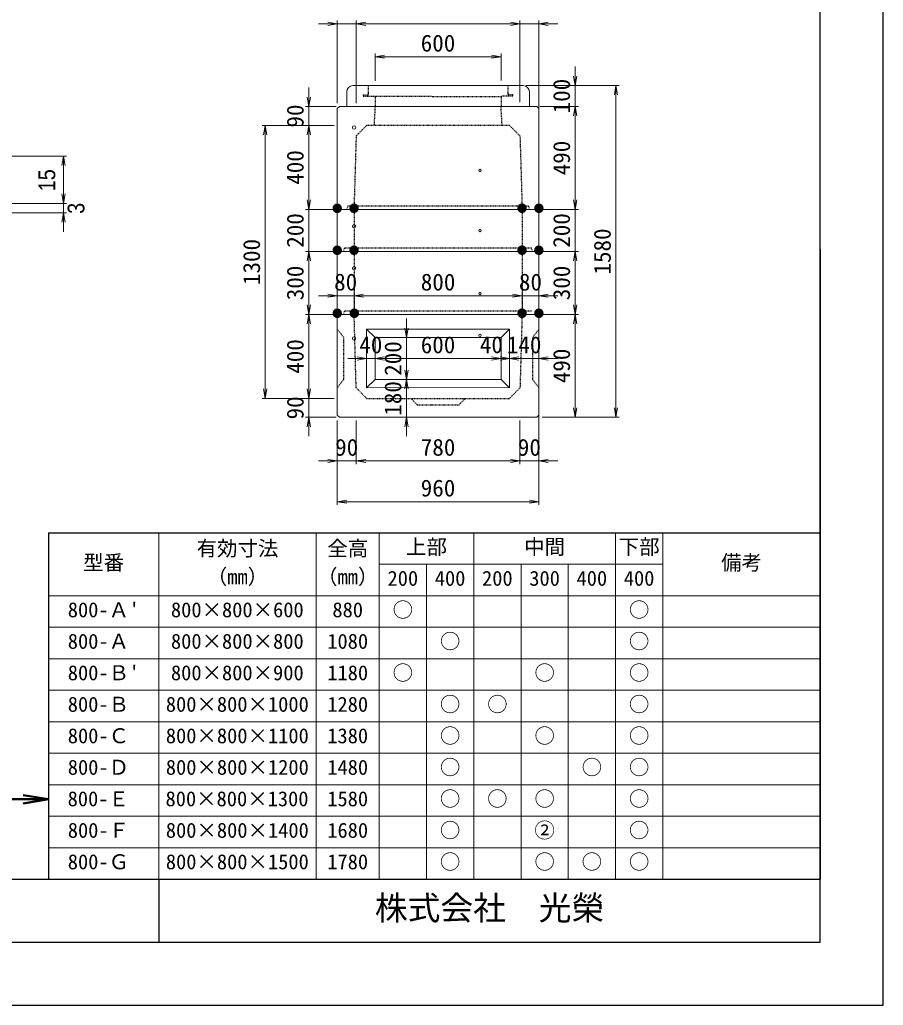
# Model space of a CAD drawing. Units: millimetres, scale not verified. Extents: x -210 to 210, y -148 to 148.
# Drawn here: x 72.9 to 210, y -148.5 to 7.9 of the extents above; entities that cross this region are included whole.
import ezdxf
from ezdxf.enums import TextEntityAlignment as Align

# ---------------------------------------------------------------- set-up
doc = ezdxf.new("R2010")
doc.units = ezdxf.units.MM
doc.linetypes.add('USER2', pattern=[4.7625, 3.175, -1.5875])
doc.layers.add('0-0', color=7, linetype='Continuous')
for name, color, linetype, lineweight in [('0-1_0', 9, 'Continuous', 25), ('0-2_dims', 2, 'Continuous', 13), ('0-3_pen1実線', 4, 'Continuous', 13), ('0-4_pen2実線', 3, 'Continuous', 13), ('0-5_pen3実線', 7, 'Continuous', 18), ('0-6_pen4実線', 6, 'Continuous', 25), ('0-8_pen2破線', 3, 'USER2', 25), ('0-B_draw', 7, 'Continuous', 13)]:
    doc.layers.add(name, color=color, linetype=linetype, lineweight=lineweight)
doc.styles.add('ＭＳ ゴシック', font='')
doc.styles.add('ＭＳ Ｐゴシック', font='')
doc.styles.get('ＭＳ ゴシック').set_extended_font_data('MS Gothic')
doc.styles.get('ＭＳ Ｐゴシック').set_extended_font_data('MS PGothic')

# ---------------------------------------------------------------- blocks, each defined once
blk = doc.blocks.new('部分図 1')
at = {"layer": '0-1_0'}
blk.add_lwpolyline([(0, 0), (12600, 0), (12600, 8910), (0, 8910)], close=True, dxfattribs=at)
at = {"layer": '0-2_dims', "lineweight": 18}
for p, q in [((10000, 4674), (9910, 4674)), ((10000, 4295.8), (10000, 4689)), ((10000, 4674), (10090.4, 4674)), ((10090.4, 4295.8), (10090.4, 4689)), ((10090.4, 4295.8), (10090.4, 4689)), ((10090.4, 4674), (10180.4, 4674)), ((10090.4, 4674), (10870, 4674)), ((10870, 4674), (10780, 4674)), ((10870, 4300), (10870, 4689)), ((10870, 4300), (10870, 4689)), ((10870, 4674), (10960, 4674)), ((10960, 4242), (10960, 4689)), ((10960, 4674), (11050, 4674)), ((10180, 4402.1), (10180, 4532)), ((10180, 4517), (10780, 4517)), ((10780, 4404.52), (10780, 4532)), ((11133, 4380), (11133, 4470)), ((9864.56, 4280), (9864.56, 4370)), ((10900, 4380), (11148, 4380)), ((10915, 4380), (11342, 4380)), ((11133, 4380), (11133, 4280)), ((11327, 4380), (11327, 2800)), ((9995, 4280), (9849.56, 4280)), ((9864.56, 4280), (9864.56, 4190)), ((10965, 4280), (11148, 4280)), ((10965, 4280), (11148, 4280)), ((11133, 4280), (11133, 4190)), ((11133, 4280), (11133, 3790)), ((9970, 4190), (9642, 4190)), ((9657, 4190), (9657, 2890)), ((9985, 4190), (9849.56, 4190)), ((9985, 4190), (9849.56, 4190)), ((9864.56, 4190), (9864.56, 4100)), ((9864.56, 4190), (9864.56, 3790)), ((9864.56, 3790), (9864.56, 3880)), ((11133, 3790), (11133, 3880)), ((9985, 3790), (9849.56, 3790)), ((9985, 3790), (9849.56, 3790)), ((9864.56, 3790), (9864.56, 3590)), ((10975, 3790), (11148, 3790)), ((10975, 3790), (11148, 3790)), ((11133, 3790), (11133, 3590)), ((9985, 3590), (9849.56, 3590)), ((9985, 3590), (9849.56, 3590)), ((9864.56, 3590), (9864.56, 3500)), ((9864.56, 3590), (9864.56, 3290)), ((10975, 3590), (11148, 3590)), ((10975, 3590), (11148, 3590)), ((11133, 3590), (11133, 3500)), ((11133, 3590), (11133, 3290)), ((10000.07, 3290.1), (10000.07, 3394.1)), ((10080.48, 3305.2), (10080.48, 3394.1)), ((10080.48, 3305.2), (10080.48, 3394.1)), ((10880.07, 3305.2), (10880.07, 3394.1)), ((10880.07, 3305.2), (10880.07, 3394.1)), ((10960.07, 3290.2), (10960.07, 3394.1)), ((10000.07, 3379.1), (9910.07, 3379.1)), ((10000.07, 3379.1), (10080.48, 3379.1)), ((10080.48, 3379.1), (10170.48, 3379.1)), ((10080.48, 3379.1), (10880.07, 3379.1)), ((10880.07, 3379.1), (10790.07, 3379.1)), ((10880.07, 3379.1), (10960.07, 3379.1)), ((10960.07, 3379.1), (11050.07, 3379.1)), ((9985, 3290), (9849.56, 3290)), ((9985, 3290), (9849.56, 3290)), ((9864.56, 3290), (9864.56, 2890)), ((10975, 3290), (11148, 3290)), ((10975, 3290), (11148, 3290)), ((11133, 3290), (11133, 2800)), ((10330.07, 3180.2), (10330.07, 3270.2)), ((10330.07, 3180.2), (10345.07, 3180.2)), ((10330.07, 2980.2), (10330.07, 3180.2)), ((10140.07, 3080.2), (10050.07, 3080.2)), ((10140.07, 3080.2), (10140.07, 3065.2)), ((10140.07, 3080.2), (10180.07, 3080.2)), ((10180.07, 3080.2), (10180.07, 3065.2)), ((10180.07, 3080.2), (10270.07, 3080.2)), ((10180.07, 3080.2), (10180.07, 3065.2)), ((10180.07, 3080.2), (10780.07, 3080.2)), ((10330.07, 2980.2), (10330.07, 3070.2)), ((10780.07, 3080.2), (10690.07, 3080.2)), ((10820.07, 3080.2), (10730.07, 3080.2)), ((10780.07, 3080.2), (10780.07, 3065.2)), ((10780.07, 3080.2), (10780.07, 3065.2)), ((10780.07, 3080.2), (10820.07, 3080.2)), ((10820.07, 3080.2), (10820.07, 3065.2)), ((10820.07, 3080.2), (10910.07, 3080.2)), ((10820.07, 3080.2), (10820.07, 3065.2)), ((10820.07, 3080.2), (10960.07, 3080.2)), ((10960.07, 3080.2), (10960.07, 3065.2)), ((10960.07, 3080.2), (11050.07, 3080.2)), ((9864.56, 2890), (9864.56, 2980)), ((10330.07, 2980.2), (10345.07, 2980.2)), ((10330.07, 2800.2), (10330.07, 2980.2)), ((10330.07, 2980.2), (10345.07, 2980.2)), ((10330.07, 2980.2), (10330.07, 2890.2)), ((9970, 2890), (9642, 2890)), ((9985, 2890), (9849.56, 2890)), ((9985, 2890), (9849.56, 2890)), ((9864.56, 2890), (9864.56, 2800)), ((10960.07, 2818.2), (10960.07, 2577.2)), ((9995, 2800), (9849.56, 2800)), ((9864.56, 2800), (9864.56, 2710)), ((10000.07, 2784.7), (10000.07, 2577.2)), ((10090.47, 2784.7), (10090.47, 2577.2)), ((10090.47, 2784.7), (10090.47, 2577.2)), ((10280.07, 2800.2), (10345.07, 2800.2)), ((10330.07, 2800.2), (10330.07, 2710.2)), ((10870.07, 2784.7), (10870.07, 2577.2)), ((10870.07, 2784.7), (10870.07, 2577.2)), ((10975, 2800), (11148, 2800)), ((10990, 2800), (11342, 2800)), ((10960.07, 2732.2), (10960.07, 2383.2)), ((10000.07, 2717.82), (10000.07, 2383.2)), ((10000.07, 2592.2), (9910.07, 2592.2)), ((10000.07, 2592.2), (10090.47, 2592.2)), ((10090.47, 2592.2), (10180.47, 2592.2)), ((10090.47, 2592.2), (10870.07, 2592.2)), ((10870.07, 2592.2), (10780.07, 2592.2)), ((10870.07, 2592.2), (10960.07, 2592.2)), ((10960.07, 2592.2), (11050.07, 2592.2)), ((10000.07, 2398.2), (10960.07, 2398.2))]:
    blk.add_line(p, q, dxfattribs=at)
at = {"layer": '0-2_dims'}
for p, q in [((8336.08, 4043.69), (8711.18, 4043.69)), ((8696.18, 4043.69), (8696.18, 3818.69)), ((8696.18, 3818.69), (8696.18, 3908.69)), ((8336.08, 3818.69), (8711.18, 3818.69)), ((8336.08, 3818.69), (8711.18, 3818.69)), ((8696.18, 3818.69), (8696.18, 3773.69)), ((8336.08, 3773.69), (8711.18, 3773.69)), ((8696.18, 3773.69), (8696.18, 3683.69))]:
    blk.add_line(p, q, dxfattribs=at)
at = {"layer": '0-2_dims', "lineweight": 50}
blk.add_line((8625, 981), (8390, 981), dxfattribs=at)
at = {"layer": '0-2_dims', "lineweight": 18}
for points in [[(9955, 4666.5), (10000, 4674), (9955, 4681.5)], [(10135.4, 4681.5), (10090.4, 4674), (10135.4, 4666.5)], [(10135.4, 4681.5), (10090.4, 4674), (10135.4, 4666.5)], [(10825, 4666.5), (10870, 4674), (10825, 4681.5)], [(10825, 4666.5), (10870, 4674), (10825, 4681.5)], [(11005, 4681.5), (10960, 4674), (11005, 4666.5)], [(10225, 4524.5), (10180, 4517), (10225, 4509.5)], [(10735, 4509.5), (10780, 4517), (10735, 4524.5)], [(11125.5, 4425), (11133, 4380), (11140.5, 4425)], [(11334.5, 4335), (11327, 4380), (11319.5, 4335)], [(9857.06, 4325), (9864.56, 4280), (9872.06, 4325)], [(11140.5, 4235), (11133, 4280), (11125.5, 4235)], [(11140.5, 4235), (11133, 4280), (11125.5, 4235)], [(9664.5, 4145), (9657, 4190), (9649.5, 4145)], [(9872.06, 4145), (9864.56, 4190), (9857.06, 4145)], [(9872.06, 4145), (9864.56, 4190), (9857.06, 4145)], [(9857.06, 3835), (9864.56, 3790), (9872.06, 3835)], [(9857.06, 3835), (9864.56, 3790), (9872.06, 3835)], [(11125.5, 3835), (11133, 3790), (11140.5, 3835)], [(11125.5, 3835), (11133, 3790), (11140.5, 3835)], [(9872.06, 3545), (9864.56, 3590), (9857.06, 3545)], [(9872.06, 3545), (9864.56, 3590), (9857.06, 3545)], [(11140.5, 3545), (11133, 3590), (11125.5, 3545)], [(11140.5, 3545), (11133, 3590), (11125.5, 3545)], [(9955.07, 3371.6), (10000.07, 3379.1), (9955.07, 3386.6)], [(10125.48, 3386.6), (10080.48, 3379.1), (10125.48, 3371.6)], [(10125.48, 3386.6), (10080.48, 3379.1), (10125.48, 3371.6)], [(10835.07, 3371.6), (10880.07, 3379.1), (10835.07, 3386.6)], [(10835.07, 3371.6), (10880.07, 3379.1), (10835.07, 3386.6)], [(11005.07, 3386.6), (10960.07, 3379.1), (11005.07, 3371.6)], [(9857.06, 3335), (9864.56, 3290), (9872.06, 3335)], [(11125.5, 3335), (11133, 3290), (11140.5, 3335)], [(9872.06, 3245), (9864.56, 3290), (9857.06, 3245)], [(11140.5, 3245), (11133, 3290), (11125.5, 3245)], [(10322.57, 3225.2), (10330.07, 3180.2), (10337.57, 3225.2)], [(10095.07, 3072.7), (10140.07, 3080.2), (10095.07, 3087.7)], [(10225.07, 3087.7), (10180.07, 3080.2), (10225.07, 3072.7)], [(10225.07, 3087.7), (10180.07, 3080.2), (10225.07, 3072.7)], [(10735.07, 3072.7), (10780.07, 3080.2), (10735.07, 3087.7)], [(10735.07, 3072.7), (10780.07, 3080.2), (10735.07, 3087.7)], [(10775.07, 3072.7), (10820.07, 3080.2), (10775.07, 3087.7)], [(10865.07, 3087.7), (10820.07, 3080.2), (10865.07, 3072.7)], [(11005.07, 3087.7), (10960.07, 3080.2), (11005.07, 3072.7)], [(10322.57, 3025.2), (10330.07, 2980.2), (10337.57, 3025.2)], [(10337.57, 2935.2), (10330.07, 2980.2), (10322.57, 2935.2)], [(9649.5, 2935), (9657, 2890), (9664.5, 2935)], [(9857.06, 2935), (9864.56, 2890), (9872.06, 2935)], [(9857.06, 2935), (9864.56, 2890), (9872.06, 2935)], [(11125.5, 2845), (11133, 2800), (11140.5, 2845)], [(11319.5, 2845), (11327, 2800), (11334.5, 2845)], [(9872.06, 2755), (9864.56, 2800), (9857.06, 2755)], [(10337.57, 2755.2), (10330.07, 2800.2), (10322.57, 2755.2)], [(9955.07, 2584.7), (10000.07, 2592.2), (9955.07, 2599.7)], [(10135.47, 2599.7), (10090.47, 2592.2), (10135.47, 2584.7)], [(10135.47, 2599.7), (10090.47, 2592.2), (10135.47, 2584.7)], [(10825.07, 2584.7), (10870.07, 2592.2), (10825.07, 2599.7)], [(10825.07, 2584.7), (10870.07, 2592.2), (10825.07, 2599.7)], [(11005.07, 2599.7), (10960.07, 2592.2), (11005.07, 2584.7)], [(10045.07, 2405.7), (10000.07, 2398.2), (10045.07, 2390.7)], [(10915.07, 2390.7), (10960.07, 2398.2), (10915.07, 2405.7)]]:
    blk.add_lwpolyline(points, dxfattribs=at)
at = {"layer": '0-2_dims'}
for points in [[(8703.68, 3998.69), (8696.18, 4043.69), (8688.68, 3998.69)], [(8688.68, 3863.69), (8696.18, 3818.69), (8703.68, 3863.69)], [(8688.68, 3863.69), (8696.18, 3818.69), (8703.68, 3863.69)], [(8703.68, 3728.69), (8696.18, 3773.69), (8688.68, 3728.69)]]:
    blk.add_lwpolyline(points, dxfattribs=at)
at = {"layer": '0-2_dims', "lineweight": 50}
blk.add_lwpolyline([(8505, 961), (8625, 981), (8505, 1001)], dxfattribs=at)
at = {"layer": '0-3_pen1実線'}
blk.add_line((10780, 4327.02), (10782.98, 4330), dxfattribs=at)
at = {"layer": '0-4_pen2実線'}
blk.add_line((10836, 4336), (10836, 4330), dxfattribs=at)
for centre, radius in [((10080, 4180), 8), ((10680, 3975), 6), ((10080, 3710), 8), ((10680, 3690), 6), ((10080, 3510), 8), ((10680, 3390), 6), ((10680.07, 3190.2), 6), ((10080.07, 3175.2), 8)]:
    blk.add_circle(centre, radius, dxfattribs=at)
at = {"layer": '0-5_pen3実線'}
for p, q in [((10075, 4380), (10885, 4380)), ((10045, 4350), (10045, 4280)), ((10915, 4350), (10915, 4280)), ((10950, 4280), (10010, 4280)), ((10960, 4270), (10950, 4280)), ((10960, 3790), (10960, 4270)), ((10960, 3790), (10000, 3790)), ((10960, 3790), (10960, 3590)), ((10000, 3590), (10000, 3290)), ((10960, 3590), (10960, 3290)), ((10000, 3290), (10960, 3290)), ((10000.07, 3290.2), (10000.07, 2810.2)), ((10960.07, 2810.2), (10960.07, 3290.2)), ((10480.07, 3220.2), (10820.07, 3220.2)), ((10820.07, 3220.2), (10780.07, 3180.2)), ((10820.07, 3220.2), (10820.07, 2940.2)), ((10480.07, 3180.2), (10780.07, 3180.2)), ((10780.07, 3180.2), (10780.07, 2980.2)), ((10480.07, 2980.2), (10780.07, 2980.2)), ((10780.07, 2980.2), (10820.07, 2940.2)), ((10140.07, 2940.2), (10818.6, 2941.67)), ((10000.07, 2810.2), (10010.07, 2800.2)), ((10010.07, 2800.2), (10950.07, 2800.2)), ((10960.07, 2810.2), (10950.07, 2800.2)), ((9150, 2250), (9150, 600)), ((9900, 2250), (9900, 600)), ((10200, 2250), (10200, 600)), ((10650, 2250), (10650, 600)), ((11325, 2250), (11325, 600)), ((11550, 2250), (11550, 600)), ((10200, 2100), (11550, 2100)), ((10425, 2100), (10425, 600)), ((10875, 2100), (10875, 600)), ((11100, 2100), (11100, 600)), ((8625, 1950), (12300, 1950)), ((8625, 1800), (12300, 1800)), ((8625, 1650), (12300, 1650)), ((8625, 1500), (12300, 1500)), ((8625, 1350), (12300, 1350)), ((8625, 1200), (12300, 1200)), ((8625, 1050), (12300, 1050)), ((8625, 900), (12300, 900)), ((8625, 750), (12300, 750))]:
    blk.add_line(p, q, dxfattribs=at)
blk.add_lwpolyline([(10000, 3790), (10000, 3590), (10960, 3590)], dxfattribs=at)
for centre, start, end in [((10075, 4350), 90, 180), ((10885, 4350), 0, 90)]:
    blk.add_arc(centre, 30, start, end, dxfattribs=at)
at = {"layer": '0-6_pen4実線'}
for p, q in [((12300, 3600), (12300, 2100)), ((8625, 2250), (12300, 2250)), ((8625, 2250), (8625, 600)), ((12300, 2100), (12300, 600)), ((300, 600), (12300, 600)), ((9150, 600), (9150, 300))]:
    blk.add_line(p, q, dxfattribs=at)
blk.add_lwpolyline([(300, 300), (12300, 300), (12300, 8610), (300, 8610)], close=True, dxfattribs=at)
at = {"layer": '0-8_pen2破線'}
for p, q in [((10148, 4380), (10148, 4330)), ((10812, 4380), (10812, 4336)), ((10124, 4336), (10148, 4336)), ((10124, 4336), (10124, 4330)), ((10124, 4330), (10780, 4327.02)), ((10180, 4330), (10180, 4280)), ((10780, 4330), (10780, 4280)), ((10836, 4330), (10780, 4330)), ((10836, 4336), (10812, 4336)), ((10180, 4280), (10175, 4190)), ((10785, 4190), (10780, 4280)), ((10090, 4140), (10140, 4190)), ((10480, 4190), (10140, 4190)), ((10820, 4190), (10480, 4190)), ((10820, 4190), (10870, 4140)), ((10090, 4140), (10080, 3805)), ((10870, 4140), (10880, 3805)), ((10050, 3805), (10045, 3790)), ((10480, 3805), (10050, 3805)), ((10910, 3805), (10480, 3805)), ((10910, 3805), (10915, 3790)), ((10080, 3790), (10080, 3605)), ((10880, 3790), (10880, 3605)), ((10030, 3590), (10035, 3605)), ((10480, 3605), (10035, 3605)), ((10080, 3590), (10080, 3305)), ((10925, 3605), (10480, 3605)), ((10880, 3590), (10880, 3305)), ((10930, 3590), (10925, 3605)), ((10030, 3290), (10035, 3305)), ((10480, 3305), (10035, 3305)), ((10090.07, 2940.2), (10080.48, 3290.2)), ((10925, 3305), (10480, 3305)), ((10000.07, 3220.2), (10030.07, 3180.2)), ((10960.07, 3220.2), (10930.07, 3180.2)), ((10930.07, 3180.2), (10930.07, 2980.2)), ((10930.07, 2980.2), (10960.07, 2940.2)), ((10140.07, 2890.2), (10090.07, 2940.2)), ((10140.07, 2890.2), (10820.07, 2890.2)), ((10380.07, 2860.2), (10350.07, 2890.2)), ((10580.07, 2860.2), (10610.07, 2890.2)), ((10380.07, 2860.2), (10580.07, 2860.2))]:
    blk.add_line(p, q, dxfattribs=at)
for points in [[(10880.07, 3290.2), (10870.07, 2940.2), (10820.07, 2890.2)], [(10030.07, 3180.2), (10030.07, 2980.2), (10000.07, 2940.2)]]:
    blk.add_lwpolyline(points, dxfattribs=at)
at = {"layer": '0-B_draw'}
for p, q in [((10000, 4270), (10010, 4280)), ((10000, 4270), (10000, 3790)), ((10140.07, 3220.2), (10480.07, 3220.2)), ((10140.07, 3220.2), (10140.07, 2940.2)), ((10140.07, 3220.2), (10180.07, 3180.2)), ((10180.07, 3180.2), (10480.07, 3180.2)), ((10180.07, 3180.2), (10180.07, 2980.2)), ((10180.07, 2980.2), (10140.07, 2940.2)), ((10180.07, 2980.2), (10480.07, 2980.2))]:
    blk.add_line(p, q, dxfattribs=at)
at = {"layer": '0-2_dims', "color": 7, "style": 'ＭＳ ゴシック'}
for s, p in [('600', (10397.5, 4517.5)), ('80', (9985.28, 3379.6)), ('800', (10397.78, 3379.6)), ('80', (10865.07, 3379.6)), ('40', (10105.07, 3080.7)), ('600', (10397.57, 3080.7)), ('40', (10679.07, 3081.2)), ('140', (10807.57, 3080.7)), ('90', (9990.27, 2592.7)), ('780', (10397.77, 2592.7)), ('90', (10860.07, 2592.7)), ('960', (10397.57, 2398.7))]:
    blk.add_text(s, height=80.65, dxfattribs=at).set_placement(p, align=Align.BOTTOM_LEFT)
for s, p in [('100', (11132.5, 4247.5)), ('90', (9864.06, 4180)), ('490', (11132.5, 3952.5)), ('400', (9864.06, 3907.5)), ('200', (9864.06, 3607.5)), ('200', (11132.5, 3607.5)), ('1580', (11326.5, 3480)), ('1300', (9656.5, 3430)), ('300', (9864.06, 3357.5)), ('300', (11132.5, 3357.5)), ('400', (9864.06, 3007.5)), ('200', (10329.57, 2997.7)), ('490', (11132.5, 2962.5)), ('180', (10329.57, 2807.7)), ('90', (9864.06, 2790))]:
    blk.add_text(s, height=80.65, rotation=90, dxfattribs=at).set_placement(p, align=Align.BOTTOM_LEFT)
at = {"layer": '0-2_dims', "color": 7, "style": 'ＭＳ Ｐゴシック', "width": 0.9}
for s, p in [('15', (8681.18, 3876.65)), ('3', (8820.27, 3768.92))]:
    blk.add_text(s, height=79.98, rotation=90, dxfattribs=at).set_placement(p, align=Align.BOTTOM_LEFT)
at = {"layer": '0-2_dims', "color": 1, "style": 'ＭＳ ゴシック'}
for p in [(9974.8, 3764.9), (10054.9, 3764.9), (10854.8, 3765), (10935, 3765), (9974.9, 3565), (10054.8, 3564.9), (10855.1, 3565.2), (10934.9, 3565), (9975, 3265), (10056.14, 3265), (10855, 3265.1), (10935, 3265)]:
    blk.add_text('●', height=36.66, dxfattribs=at).set_placement(p, align=Align.BOTTOM_LEFT)
at = {"layer": '0-5_pen3実線', "style": 'ＭＳ ゴシック'}
for s, height, p in [('有効寸法', 71.47, (9330.03, 2118.76)), ('全高', 71.47, (9952.52, 2118.76)), ('上部', 71.51, (10327.46, 2126.23)), ('中間', 71.46, (10890.02, 2126.26)), ('下部', 71.52, (11339.95, 2126.23)), ('型番', 71.47, (8790.02, 2051.26)), ('備考', 71.45, (11827.54, 2051.27)), ('（mm）', 71.49, (9378.73, 1983.74)), ('（mm）', 71.49, (9903.73, 1983.74)), ('200', 71.47, (10239.39, 1976.26)), ('400', 71.46, (10464.4, 1976.27)), ('200', 71.47, (10689.39, 1976.26)), ('300', 71.47, (10914.39, 1976.26)), ('400', 71.46, (11139.4, 1976.27)), ('400', 71.46, (11364.4, 1976.27)), ('○', 71.37, (10263.83, 1826.33)), ('○', 71.37, (11388.83, 1826.33)), ("800-Ａ'", 71.47, (8716.9, 1826.26)), ('800×800×600', 71.48, (9208.14, 1826.25)), ('880', 71.47, (9976.89, 1826.26)), ('800-Ａ ', 71.46, (8716.92, 1676.26)), ('800×800×800', 71.48, (9208.14, 1676.25)), ('1080', 71.47, (9952.51, 1676.26)), ('○', 71.37, (10488.83, 1676.33)), ('○', 71.37, (11388.83, 1676.33)), ("800-Ｂ'", 71.47, (8716.9, 1526.26)), ('800×800×900', 71.48, (9208.14, 1526.25)), ('1180', 71.47, (9952.51, 1526.26)), ('○', 71.37, (10263.83, 1526.33)), ('○', 71.37, (10938.83, 1526.33)), ('○', 71.37, (11388.83, 1526.33)), ('800-Ｂ ', 71.46, (8716.92, 1376.26)), ('800×800×1000', 71.48, (9183.76, 1376.25)), ('1280', 71.47, (9952.51, 1376.26)), ('○', 71.37, (10488.83, 1376.33)), ('○', 71.37, (10713.83, 1376.33)), ('○', 71.37, (11388.83, 1376.33)), ('800-Ｃ ', 71.46, (8716.92, 1226.26)), ('800×800×1100', 71.48, (9183.76, 1226.25)), ('1380', 71.47, (9952.51, 1226.26)), ('○', 71.37, (10488.83, 1226.33)), ('○', 71.37, (10938.83, 1226.33)), ('○', 71.37, (11388.83, 1226.33)), ('○', 71.37, (10488.83, 1076.33)), ('○', 71.37, (11163.83, 1076.33)), ('○', 71.37, (11388.83, 1076.33)), ('800-Ｄ ', 71.47, (8716.91, 1076.26)), ('800×800×1200', 71.48, (9183.76, 1076.25)), ('1480', 71.47, (9952.51, 1076.26)), ('800-Ｅ ', 71.47, (8716.19, 926.26)), ('800×800×1300', 71.48, (9182.34, 926.25)), ('1580', 71.47, (9952.51, 926.26)), ('○', 71.37, (10488.83, 926.33)), ('○', 71.37, (10713.83, 926.33)), ('○', 71.37, (10938.83, 926.33)), ('○', 71.37, (11388.83, 926.33)), ('800-Ｆ ', 71.45, (8716.94, 776.27)), ('800×800×1400', 71.48, (9183.76, 776.25)), ('1680', 71.47, (9952.51, 776.26)), ('○', 71.37, (10488.83, 776.33)), ('②', 71.47, (10938.76, 776.26)), ('○', 71.37, (11388.83, 776.33)), ('800-Ｇ ', 71.47, (8716.9, 626.26)), ('800×800×1500', 71.48, (9183.76, 626.25)), ('1780', 71.47, (9952.51, 626.26)), ('○', 71.37, (10488.83, 626.33)), ('○', 71.37, (10938.83, 626.33)), ('○', 71.37, (11163.83, 626.33)), ('○', 71.37, (11388.83, 626.33)), ('株式会社\u3000光榮', 114.4, (10179.07, 372.01))]:
    blk.add_text(s, height=height, dxfattribs=at).set_placement(p, align=Align.BOTTOM_LEFT)

msp = doc.modelspace()

# ---------------------------------------------------------------- block references
at = {"layer": '0-0', "xscale": 0.0333333, "yscale": 0.0333333}
msp.add_blockref('部分図 1', (-210, -148.5), dxfattribs=at)

doc.saveas('drawing.dxf')
